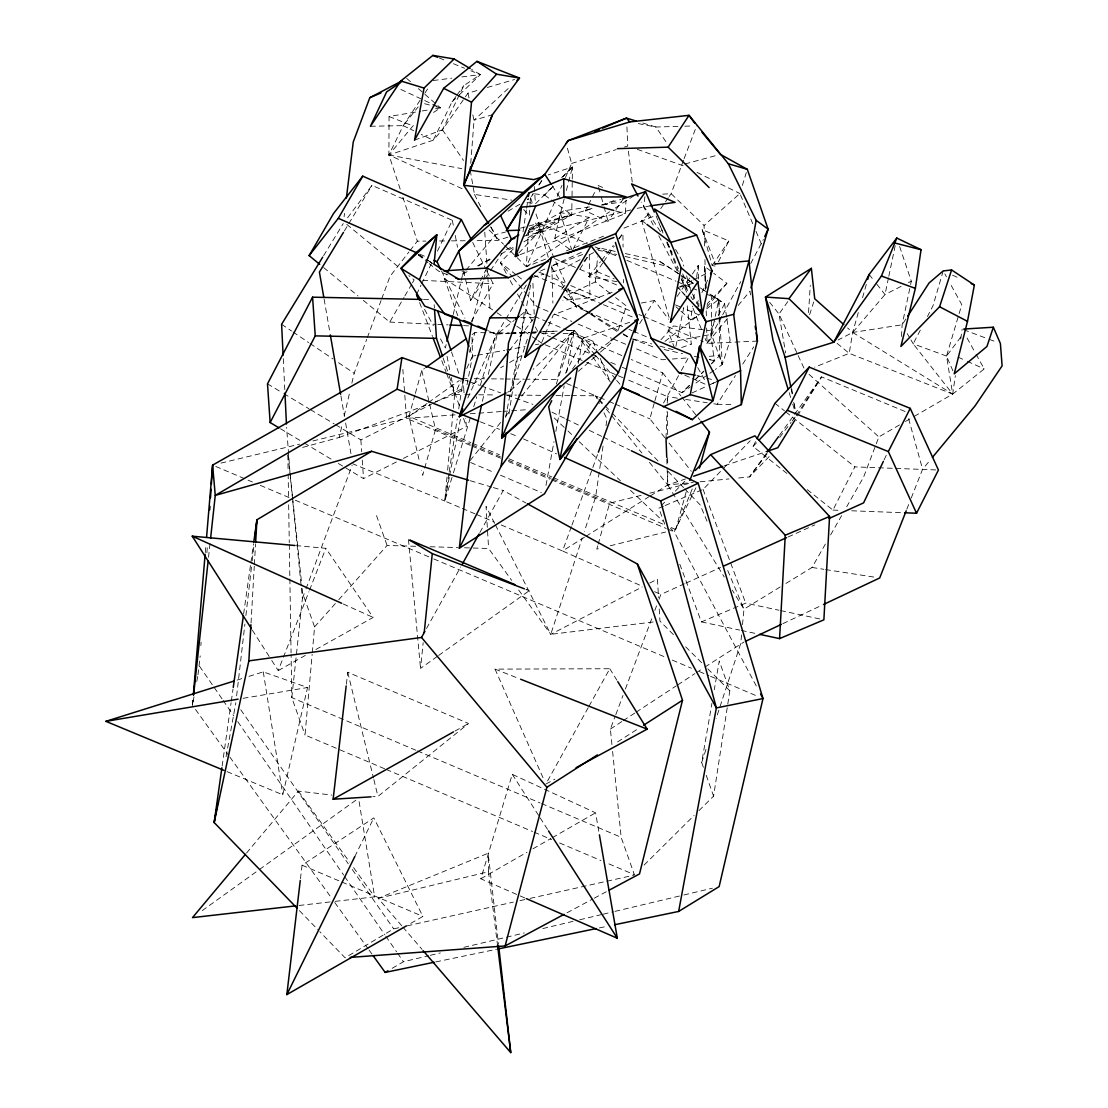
<?xml version="1.0" encoding="UTF-8"?>
<svg xmlns="http://www.w3.org/2000/svg" width="1108" height="1108" viewBox="0 0 1108 1108"><rect width="100%" height="100%" fill="white"/><g stroke="black" fill="none" stroke-linecap="round" stroke-linejoin="round"><path stroke-width="0.75" stroke-dasharray="5 3.75" d="M726.613 317.096L724.604 303.758L708.829 293.454L711.571 295.379L711.475 334.367L722.25 364.587L715.325 369.435M400.182 189.122L388.908 154.968L389.06 116.506L420.583 111.229M523.862 241.821L571.756 214.869L571.936 202.903M572.033 196.074L572.24 180.687M572.268 178.984L572.434 167.017L548.308 174.898M666.019 438.256L666.961 411.608M667.251 403.284L667.487 396.622L626.255 379.13M520.151 254.646L625.48 213.581L625.992 200.243M251.031 623.015L254.272 566.23M254.369 564.512L255.546 543.862M901.469 336.472L902.134 324.796L910.264 286.224M545.524 259.133L526.314 266.723L528.474 230.644M529.389 215.174L530.012 204.855M530.109 203.138L530.413 197.986L533.239 193.678L530.413 197.986L527.436 199.745M808.521 312.622L810.28 285.379M197.986 674.703L200.202 655.894M200.867 645.59L201.088 642.155M206.905 552.781L207.362 545.912M470.748 163.333L474.03 120.232L472.243 112.268M193.997 696.752L192.473 705.242L193.194 696.669M205.271 552.601L205.991 544.028M384.587 768.744L305.032 735.006L312.151 654.343M312.304 652.626L314.575 626.879L302.678 593.265L301.778 584.733M446.995 476.994L444.765 501.024L460.693 507.783M447.632 470.124L453.214 410.029M453.366 408.326L454.64 394.586L450.665 374.601M610.176 293.398L595.301 281.903L597.628 256.848M741.543 634.953L740.726 643.554L716.128 718.51M742.512 624.635L743.98 609.151L726.723 568.099M437.272 656.448L420.541 668.415L423.173 642.709M301.39 588.196L302.401 598.445L291.806 697.625L305.032 735.006M192.473 705.242L193.401 696.641M208.526 557.324L210.021 543.557M346.361 684.259L347.746 672.251L468.546 723.496L377.953 796.417L372.787 796.735M236.627 695.879L244.91 624.067M245.893 615.522L252.001 562.518M252.195 560.8L254.175 543.709M300.462 878.796L302.055 865.182L373.839 817.87L422.868 916.413L407.924 925.014M344.103 216.752L344.519 213.345M644.925 196.712L643.623 206.767L653.208 225.076M680.894 311.154L690.713 319.852L692.611 306.224M693.553 299.423L694.494 292.609M696.613 277.277L698.262 265.352L690.575 276.668M222.14 766.085L231.073 702.791M231.323 701.087L233.012 689.107M243.635 613.846L250.643 564.249M250.893 562.532L253.552 543.709M914.308 416.345L952.686 394.088L955.373 375.612M603.029 446.164L595.592 497.16L584.387 531.452M606.007 425.763L606.99 418.962L603.943 412.785M960.705 339.034L962.146 329.145M448.906 473.712L444.765 501.024L352.718 463.781M449.169 472.008L457.189 419.073M458.74 408.824L462.355 384.919M509.015 413.893L524.458 312.165L546.756 321.625M523.004 231.891L526.369 209.924M526.632 208.235L528.184 198.097M698.968 810.627L713.594 796.112L729.826 690.824L719.258 660.991L714.286 689.758M858.312 312.567L852.675 332.442L849.199 353.341L814.671 367.177M703.386 767.304L701.683 762.498L711.932 703.289M196.767 681.489L197.681 676.392M226.074 756.722L235.838 702.721M546.009 485.415L554 441.58M555.856 431.455L564.166 385.93M566.617 372.44L574.318 330.295L565.717 330.683L574.318 330.295L594.373 354.006M505.664 417.453L529.361 291.639M529.679 289.936L530.635 284.839M449.28 477.451L444.765 501.024L452.895 474.584M449.599 475.761L460.554 418.492M466.994 384.808L472.465 356.167L472.008 337.234M578.21 363.507L583.03 338.259L631.602 321.611M675.894 346.361L683.761 307.539M569.47 249.148L554.817 238.455L560.205 212.597L589.234 217.362L572.919 249.563M706.115 293.966L718.801 299.34L711.475 334.367L667.362 342.538M888.477 277.928L885.015 294.534L852.675 332.442L838.147 339.962M888.824 276.266L895.403 244.702M910.61 284.548L911.316 281.197L899.474 246.045M482.423 401.304L485.747 386.152M488.337 374.379L497.229 333.993L514.084 320.489M227.029 771.639L282.803 794.81L307.567 687.514L263.275 671.877L248.511 676.503M302.706 447.397L339.187 437.466L341.873 425.943M344.173 416.068L349.934 391.373M351.859 383.146L354.172 373.271L366.72 339.339M446.15 344.602L445.361 347.954L438.948 336.07M453.255 314.409L462.729 274.147L462.078 270.767M564.207 198.803L558.584 220.547L525.635 238.968M566.382 190.438L572.434 167.017L561.701 177.696M472.119 321.832L483.226 281.1M483.67 279.465L486.329 269.701M414.904 395.044L408.949 416.373L419.558 461.814M415.361 393.395L421.76 370.418L424.558 368.438M429.627 404.088L435.513 429.336L422.702 475.277L421.511 470.235M469.404 352.289L474.889 332.608L509.486 332.954M621.851 355.543L570.038 333.563L557.227 379.504L526.078 379.199M597.724 545.842L596.81 549.125L601.852 547.878M598.182 544.208L609.622 503.171L643.194 494.833M664.758 437.646L649.87 418.81L654.44 402.398M654.897 400.75L662.681 372.856L631.283 359.532M686.226 491.772L675.7 529.513L672.348 530.344M862.55 297.664L866.317 284.424M943.199 270.934L932.978 305.822L927.438 316.459M976.051 354.2L984.223 368.936L952.686 394.088L946.537 356.07L961.786 304.672L950.484 284.133M524.749 897.923L480.817 878.783L512.256 774.326L595.578 812.815L599.109 833.161M453.407 472.922L470.665 416.719M473.712 406.802L476.759 396.886M480.304 385.307L496.052 334.062L488.434 330.752M742.36 185.479L746.321 172.571M809.629 314.672L813.701 301.958M507.616 392.218L510.636 390.681L527.505 338.716M653.138 622.004L550.759 634.33L582.254 537.989M706.682 308.8L718.801 299.34L719.798 355.571L722.25 364.587L730.117 340.419L726.862 318.758M701.683 762.498L706.502 747.845M556.313 384.019L574.318 330.295L591.811 355.419M618.222 330.239L626.394 305.96L615.577 297.581M571.368 526.702L562.559 550.981L642.1 586.174M571.95 525.081L598.389 452.202M367.316 337.718L381.055 300.559M381.664 298.938L390.03 276.321L408.935 251.973M302.401 598.445L305.406 590.439M306.002 588.833L352.122 465.388M611.921 744.534L610.383 729.078L615.189 716.253M615.799 714.646L623.001 695.422M625.397 689.01L652.418 616.893M654.814 610.48L656.615 605.674M659.025 599.262L660.825 594.456L684.398 583.805M899.544 424.918L878.879 436.898L863.575 477.174L846.678 506.771M683.511 160.175L671.129 193.692L669.232 196.421M684.107 158.624L696.655 125.869M271.751 660.465L278.219 670.589L308.91 591.741M309.534 590.135L325.821 548.308L296.722 545.662M906.815 509.223L908.712 504.431M911.233 498.032L922.59 469.252L930.249 459.986M692.209 488.96L675.7 529.513L670.936 527.491M541.881 342.109L553.224 314.991L613.943 291.556M504.708 245.394L526.314 266.723L554.443 202.584M557.199 196.324L561.991 185.368M565.426 177.557L571.603 163.472L567.033 146.782M467.798 397.994L496.924 333.799L504.943 320.489M750.684 263.552L763.412 239.508M696.863 303.675L698.303 300.531M701.904 292.664L707.666 280.089M435.402 401.733L454.64 394.586L461.053 380.75M466.759 368.465L472.465 356.167L470.124 349.712M884.087 459.848L887.023 453.698M416.511 294.479L420.985 285.199M421.733 283.662L432.175 262.014M437.397 251.197L452.313 220.27L371.983 185.368L346.347 219.453M420.126 100.246L403.215 125.633L388.908 154.968L433.2 140.231L442.424 129.816L463.795 85.648L480.318 74.61L471.593 69.402M455.97 96.438L452.05 101.839L433.2 140.231L421.206 134.4M354.768 856.636L373.839 817.87M695.921 487.769L674.218 531.854L757.346 687.957M623.79 198.152L608.084 221.406L585.481 210.783L587.697 206.31M588.445 204.828L595.855 189.939M718.455 261.765L728.829 240.935L702.181 229.633L712.195 265.56L716.239 266.239M463.476 270.837L470.609 300.406L486.01 269.604M565.468 373.299L583.03 338.259L595.259 350.045M786.915 473.435L753.066 446.482L756.196 440.305M807.22 489.598L832.939 510.082L854.85 466.87L894.087 468.352M674.606 348.175L668.041 330.96L671.199 324.824M920.319 330.129L913.186 343.812L952.686 394.088L849.199 353.341L835.944 342.4M457.812 315.78L444.336 278.62L446.732 274.05M711.959 363.119L714.341 360.751L710.311 330.683L715.075 321.708M718.247 315.725L724.604 303.758L711.571 295.379M721.862 316.265L707.043 343.383L700.699 340.682M722.693 314.755L740.809 281.626M663.526 403.007L680.52 372.053M681.337 370.584L688.622 357.316M588.196 707.693L545.829 784.09L554.9 779.173M589.027 706.184L609.788 668.733L495.041 669.135L543.737 779.367M426.525 628.471L460.693 566.991M479.875 532.505L503.212 490.525L525.815 502.907M785.96 583.431L812.012 567.462L825.543 543.779M830.612 534.901L841.609 515.649M363.299 300.31L389.725 322.096L404.032 297.387M404.877 295.933L411.608 284.313M412.453 282.859L414.129 279.95L408.852 275.587M471.232 321.514L493.129 283.731L486.315 269.978M505.83 319.007L526.328 284.991M344.366 230.935L347.926 225.062M348.812 223.581L371.983 185.368M323.605 255.671L343.258 223.553M797.483 415.929L821.61 376.9L905.236 411.553M713.815 403.783L717.125 404.295L735.435 375.57M742.762 364.075L753.759 346.846M639.579 323.674L642.377 319.326M643.305 317.871L654.509 300.49L668.526 319.243M905.845 319.035L902.134 324.796L852.675 332.442L847.606 327.954M579.941 269.009L589.248 254.632L589.968 297.844L562.836 300.337M541.687 180.756L537.934 186.504L542.685 179.344M796.264 415.597L821.61 376.9L794.547 414.406M424.807 93.197L428.574 87.56M470.609 300.406L483.905 280.476M484.861 279.05L489.611 271.931M490.553 270.504L501.952 253.427M712.195 265.56L728.829 240.935M616.934 281.681L588.708 276.584L596.935 271.585L602.697 263.095M603.666 261.682L614.248 246.114M619.053 239.051L622.904 233.386L623.084 247.042M677.113 296.473L689.605 278.08M414.517 140.176L442.424 129.816L467.964 93.155L477.631 90.33M660.7 208.65L664.495 203.207M665.451 201.85L668.29 197.778M787.83 301.584L779.007 314.035L785.614 352.967M766.473 453.31L749.437 476.925L737.526 478.088M779.506 435.25L793.536 415.805M456.939 95.094L463.795 85.648M572.504 369.033L592.918 341.209L548.349 322.303M952.935 370.889L946.537 356.07L962.866 334.311M509.32 350.668L533.308 318.993M767.124 453.754L749.437 476.925L769.534 456.233M779.616 437.411L791.057 422.411M792.095 421.054L795.225 416.968M409.988 250.63L417.342 241.156L425.887 241.087M588.708 276.584L600.453 261.737M601.533 260.394L613.278 245.533M618.624 238.788L622.904 233.386M561.77 289.202L564.942 285.213M583.958 261.28L589.248 254.632M370.446 126.257L403.215 125.633L418.173 106.88M470.166 460.54L501.301 421.594M505.594 416.234L510.968 409.517M521.702 396.082L574.318 330.295L533.114 369.366M727.444 318.55L707.043 343.383L705.131 338.577M738.177 305.489L749.991 291.113L750.725 296.113M462.022 188.665L388.908 154.968L412.952 125.938L415.708 124.138M462.729 274.147L467.216 271.626L462.729 274.147L464.917 271.502M466.011 270.186L495.65 234.605L505.58 232.029M246.53 853.049L298.357 791.098L331.804 795.073M726.876 283.274L706.17 307.941L707.693 303.301L726.876 283.274L713.663 273.247M615.231 251.391L600.079 248.095L598.251 250.173L616.768 254.494M314.575 626.879L337.594 601.035M338.743 599.733L387.08 545.455L416.331 546.327M660.936 339.768L673.539 325.946L705.297 330.032M513.35 248.829L500.387 262.513L506.896 274.507M526.3 235.131L538.086 222.694L587.226 243.538M753.066 446.482L757.789 441.483M518.904 252.846L541.244 229.591L535.912 213.692M661.144 505.774L667.03 499.68M675.271 491.163L685.88 480.207M665.119 505.525L703.081 489.417L721.931 469.944M723.109 468.726L750.213 440.735M534.485 193.831L544.596 195.05L554.277 185.299M562.753 176.768L572.434 167.017M526.965 202.487L535.427 203.803L553.335 186.006M644.136 865.029L694.093 815.46M689.259 385.57L682.085 392.661L620.258 366.429M695.228 379.656L703.594 371.388M689.384 385.473L682.085 392.661L690.395 386.844M695.464 379.49L703.982 371.125M711.281 363.95L719.798 355.571L707.943 356.43M452.05 101.839L458.2 95.925M459.432 94.734L480.318 74.61L470.845 70.773M510.636 390.681L523.128 378.839M508.156 88.598L474.03 120.232L492.451 114.72M704.591 245.976L704.079 225.464L739.895 193.54L753.329 225.062M669.08 317.373L641.671 220.45L650.715 212.417M578.39 371.291L599.151 353.23M600.439 352.109L612.128 341.957M520.566 315.281L524.458 312.165M598.708 350.211L609.566 341.707M664.952 341.375L699.951 314.049M202.265 910.596L258.081 870.486M259.48 869.475L355.779 800.267M438.657 655.451L529.264 590.689L526.092 589.331M472.091 334.588L474.889 332.608M427.12 403.437L408.949 416.373L470.872 442.632M428.519 402.439L459.28 380.543M695.935 382.98L708.4 374.269M709.785 373.299L713.94 370.391M526.314 266.723L609.552 211.808M615.286 208.027L633.942 195.714M433.602 112.407L440.485 107.892L437.882 105.634M610.383 729.078L621.851 721.557M623.278 720.615L634.745 713.095M636.172 712.153L676.282 685.852M677.708 684.91L694.896 673.622M696.323 672.694L703.497 667.986M704.923 667.058L743.856 642.086M617.585 741.917L637.779 728.953M584.47 537.228L562.559 550.981L500.484 524.652M585.938 536.314L648.748 496.883M650.216 495.969L667.736 484.972L685.547 478.947M554.817 238.455L589.234 217.362M780.17 586.977L743.98 609.151L732.319 590.162M690.713 319.852L698.94 314.852L683.276 308.204M398.741 927.742L393.686 928.864L345.059 957.783L319.838 931.731M508.101 211.185L519.998 204.135M529.098 228.857L532.048 227.126L594.567 207.612M392.204 968.309L403.423 961.73L428.616 955.733M446.649 373.59L454.64 394.586L465.028 388.52M472.451 384.185L487.298 375.529M500.65 367.731L503.614 366M509.555 362.538L522.921 354.74M905.444 421.483L912.826 417.204M480.817 878.783L527.02 852.232M532.976 848.797L550.87 838.521M552.352 837.662L595.578 812.815M477.7 265.768L491.176 258.233M506.162 249.854L513.655 245.671M278.219 670.589L305.351 655.396M315.891 649.496L373.161 617.447L325.821 548.308M455 731.058L468.546 723.496M528.613 230.339L563.778 210.839L592.531 206.448M567.033 912.77L592.697 899.017M594.207 898.2L606.284 891.732M478.005 266.058L490.235 259.591M500.927 253.94L513.156 247.472M580.176 259.66L562.088 269.147L550.634 272.319M589.207 254.909L593.736 252.541M518.669 590.024L550.759 634.33L642.183 586.977M649.8 583.03L657.432 579.082L658.54 597.6M335.682 424.779L360.876 439.904L431.455 404.185M432.993 403.409L463.684 387.883L462.576 384.614M338.328 463.476L363.535 478.601L397.287 461.51M403.423 458.407L466.329 426.58L465.748 418.159M901.095 286.39L885.015 294.534L875.486 282.512M908.394 282.678L911.316 281.197M679.62 286.861L691.96 280.684M693.497 279.909L708.912 272.194M589.29 313.453L563.737 296.875L595.301 281.903M782.885 623.652L821.928 605.231M692.029 392.938L707.68 385.75M709.245 385.03L715.519 382.163M540.385 271.072L545.081 268.925M552.92 265.366L584.221 251.087M685.963 583.099L720.546 567.476M788.134 536.965L814.851 524.887M551.382 200.008L571.756 214.869L558.584 220.547L529.707 229.993M663.526 506.19L658.789 508.198L664.786 524.222M679.8 564.249L701.406 621.893L745.698 603.126L778.966 610.231M401.789 925.817L378.202 898.366L488.185 853.243L498.489 944.321M712.167 383.548L716.613 381.775M566.327 250.893L606.353 235.076M623.956 228.109L655.964 215.437L657.875 220.243M339.187 437.466L427.383 404.711M582.628 254.535L550.911 266.266L563.709 286.681M596.907 249.258L600.079 248.095M585.481 210.783L593.32 207.985M601.173 205.174L616.879 199.578M681.642 347.51L691.309 344.159L686.877 302.415M724.397 465.789L766.487 451.552M477.132 240.658L497.631 240.478L508.863 236.807M237.043 680.118L241.959 678.567M571.603 163.472L616.214 149.594M624.469 147.018L627.779 145.993L626.809 124.678M602.794 205.049L620.895 199.398M487.298 87.49L514.694 79.471M679.73 287.152L694.605 282.859M532.643 277.291L544.097 274.133M684.938 163.984L717.167 155.231M520.469 228.165L571.756 214.869M649.911 493.157L688.525 483.559M610.245 545.787L665.631 532.02M630.784 209.938L523.142 236.323M637.197 208.346L650.258 205.839M220.977 463.116L299.562 444.156M312.927 440.929L406.567 418.339L456.468 414.752M378.202 898.366L488.489 871.747L488.185 853.243M430.292 955.331L440.375 952.935M463.878 947.34L524.333 932.95M542.809 928.559L573.03 921.357M579.747 919.765L601.575 914.571M603.264 914.169L613.333 911.773M615.009 911.372L682.182 895.389M683.871 894.987L712.416 888.187M407.162 925.859L513.226 902.147M519.971 900.652L528.378 898.768M530.067 898.394L634.455 875.057M527.796 232.5L541.244 229.591L533.557 220.838M435.79 961.91L496.495 949.293M599.386 927.922L606.131 926.51M641.283 303.066L654.509 300.49M472.465 356.167L475.872 355.557M477.562 355.239L504.791 350.294M506.481 349.976L525.192 346.569M535.399 344.713L538.807 344.103M243.164 698.317L307.567 687.514M422.231 110.952L428.865 109.844M435.499 108.736L440.485 107.892L398.368 88.308M602.683 204.897L621.297 202.044M433.27 80.51L451.745 78.183M461.842 76.923L480.318 74.61M299.035 905.471L333.411 901.552M335.128 901.358L374.642 896.857L358.84 799.962M649.426 462.341L667.736 484.972L693.276 482.451M700.076 481.786L729.009 478.933M665.589 359.504L662.21 359.754L633.665 347.649M672.362 359.006L689.301 357.787M470.221 413.755L477.105 413.27M478.836 413.146L501.204 411.539M502.921 411.414L527.006 409.683M662.681 194.149L671.129 193.692L704.079 225.464M497.229 333.993L509.209 333.411M510.926 333.328L529.776 332.428M531.494 332.345L536.632 332.095M543.474 331.777L557.186 331.112M496.924 333.799L508.96 333.259M510.677 333.176L529.596 332.317M531.314 332.248L538.197 331.929M539.915 331.86L557.116 331.07M757.415 341.098L707.043 343.383L706.655 327.996M677.985 126.395L655.908 127.018L636.297 123.196M684.772 126.201L693.262 125.966M529.638 229.924L541.244 229.591M439.557 240.962L449.806 240.879M451.51 240.865L465.18 240.755M520.649 317.691L534.347 317.608M454.64 394.586L463.227 394.656M464.958 394.67L471.828 394.725M478.698 394.794L495.885 394.933M506.204 395.03L516.508 395.113M518.225 395.127L542.283 395.334M556.036 395.459L569.789 395.57M571.506 395.584L595.564 395.791L597.946 398.271M511.217 332.968L528.516 333.148M530.247 333.162L535.441 333.217M542.366 333.286L554.471 333.397M563.113 333.494L570.038 333.563M462.078 378.548L467.271 378.604M474.182 378.673L484.57 378.784M491.481 378.853L503.6 378.964M505.331 378.991L524.361 379.185M717.125 404.295L734.41 404.503M423.588 299.465L430.416 299.603M430.098 546.743L457.632 547.56M464.501 547.768L471.385 547.975M473.116 548.031L488.6 548.488L511.661 580.329M895.804 468.421L936.745 469.958M832.939 510.082L841.471 510.4M851.706 510.788L902.895 512.727M422.716 280.366L493.129 283.731M389.725 322.096L436.081 324.312M437.799 324.395L448.103 324.893M463.56 325.627L468.712 325.877M706.973 330.253L710.311 330.683M470.221 170.23L474.473 194.399L511.73 200.146M677.417 398.146L667.487 396.622L667.515 403.409M685.686 399.434L707.195 402.758M812.012 567.462L823.867 569.304M825.557 569.567L876.317 577.448M388.908 154.968L461.759 168.638M780.628 610.577L820.557 619.109M701.406 621.893L739.659 630.078M741.321 630.424L756.293 633.624M625.327 253.58L659.011 260.92L680.395 274.881L659.011 260.92M664.107 349.532L682.528 353.646M694.245 356.264L700.949 357.759M709.328 359.629L714.341 360.751L709.397 359.421M625.175 256.46L667.251 266.294M424.558 103.695L434.114 106.216M435.707 106.645L440.485 107.892M696.946 375.57L705.076 377.731M706.71 378.16L714.84 380.321M615.508 210.908L625.48 213.581M633.541 339.048L651.684 343.923M659.925 346.139L673.124 349.671M470.304 480.72L491.689 487.091M493.337 487.575L503.212 490.525M642.848 123.057L655.908 127.018L667.376 143.832M563.335 289.687L589.968 297.844M637.294 149.331L684.786 166.366M465.014 380.127L468.241 381.277M469.861 381.858L479.556 385.321M481.177 385.903L500.567 392.841M507.035 395.154L532.906 404.392M946.537 356.07L913.186 343.812L910.638 339.422M963.738 329.755L987.644 338.729M989.236 339.325L997.214 342.317M526.037 589.442L529.264 590.689M631.837 338.771L654.066 347.303M489.639 331.569L496.052 334.062M480.318 421.816L499.514 429.336M510.719 433.74L518.724 436.871M389.06 116.506L412.952 125.938M495.041 669.135L519.07 678.608M447.909 274.881L438.699 271.211L429.225 263.676M439.225 57.962L447.12 61.162M453.449 63.724L464.515 68.211M598.071 185.479L604.345 188.138M595.148 246.904L615.757 255.643M626.851 260.352L676.005 281.197M677.584 281.861L696.613 289.936M596.935 271.585L614.178 278.897M675.437 304.88L681.711 307.539M554.706 258.676L578.168 268.621M579.733 269.286L618.832 285.864M539 272.111L543.751 274.119M545.344 274.798L564.36 282.859M570.703 285.559L602.406 299.008M608.749 301.695L630.951 311.099M638.873 314.464L642.044 315.808M643.623 316.486L699.12 340.017M534.139 275.31L601.852 304.021M603.431 304.7L634.926 318.051M564.623 288.149L576.52 307.11L622.571 326.638M628.915 329.325L632.1 330.683M633.679 331.347L647.972 337.414M548.031 311.32L536.923 306.611L527.256 294.936M554.374 314.007L571.811 321.417M578.154 324.104L611.464 338.231M613.043 338.896L625.729 344.283M539.388 332.137L550.482 336.832M552.075 337.511L590.121 353.646M591.714 354.325L599.636 357.69M610.743 362.399L618.666 365.751M545.385 344.823L585.024 361.637M586.617 362.316L616.74 375.086M618.333 375.764L624.677 378.451M566.645 383.506L571.354 385.501M572.933 386.166L598.057 396.83M599.622 397.495L607.475 400.819M609.04 401.484L613.749 403.492M615.328 404.157L649.87 418.81M472.465 443.311L499.459 454.765M508.988 458.795L551.853 476.98M553.446 477.659L664.592 524.804M435.513 429.336L470.332 444.1M471.911 444.765L500.414 456.856M508.323 460.208L551.064 478.337M552.643 479.002L609.622 503.171M470.291 445.361L406.567 418.339L402.855 369.393M471.883 446.039L500.553 458.2M508.53 461.579L549.942 479.155M551.535 479.819L666.254 528.474M667.847 529.153L674.218 531.854L670.465 528.294M470.665 462.548L494.223 472.534M500.497 475.207L541.327 492.52M462.285 508.447L475.013 513.849M476.606 514.528L494.113 521.951M215.797 466.482L252.389 481.994M260.338 485.373L288.966 497.52M295.337 500.22L432.134 558.238M433.727 558.917L664.371 656.739M672.321 660.105L691.406 668.207M699.37 671.573L708.912 675.631M710.505 676.296L758.218 696.544M415.902 750.255L291.806 697.625L291.099 654.579M417.494 750.933L540.011 802.898M541.59 803.563L621.145 837.302L634.385 874.697L607.336 863.229M386.18 769.423L532.56 831.512M534.153 832.177L551.659 839.601M559.609 842.98L600.979 860.528M302.055 865.182L340.211 881.359M341.804 882.023L422.868 916.413M419.738 254.148L424.433 256.211M684.786 375.183L690.907 377.883M692.431 378.548L706.198 384.628M654.579 591.686L660.825 594.456M343.272 604.012L373.161 617.447M958.06 357.136L965.76 360.612M967.298 361.305L984.223 368.936M952.548 275.172L958.78 277.983M523.475 438.92L556.59 453.892M551.992 412.218L564.443 418.256M565.994 419.018L578.431 425.056M589.317 430.347L601.755 436.386M603.306 437.148L629.746 449.986M403.215 125.633L413.713 130.744M697.029 172.405L739.895 193.54M623.264 334.658L628.845 337.455M668.041 330.96L691.309 344.159M267.499 383.853L282.318 392.744M283.8 393.631L308.993 408.755M310.475 409.655L334.201 423.879M280.518 428.768L302.761 442.12M304.243 443.006L332.4 459.917M418.547 254.674L425.707 259.05M427.134 259.923L431.441 262.554M852.675 332.442L952.686 394.088M563.737 296.875L589.761 313.024M591.201 313.924L621.574 332.774M623.015 333.674L628.804 337.261M418.505 254.688L428.436 260.837M429.849 261.71L434.101 264.355M444.336 278.62L495.608 311.791M590.702 314.367L617.682 331.86M681.586 275.657L694.494 284.091M707.486 292.581L700.228 287.831L707.306 292.581M681.739 275.823L694.522 284.202M281.612 324.298L291.57 331.015M292.983 331.984L308.633 342.538M310.06 343.508L332.829 358.867M338.522 362.704L354.172 373.271M497.021 312.747L501.259 315.628M506.896 319.464L515.372 325.226M516.785 326.195L530.912 335.793M532.325 336.763L536.563 339.644M537.976 340.599L542.214 343.48M544.596 195.05L550.025 199.011M641.671 220.45L645.632 223.442M705.408 289.576L704.425 266.211L712.347 272.236M516.231 274.867L500.387 262.513L512.215 276.778M517.547 275.892L522.824 280.005M418.381 255.075L427.868 262.61M774.963 403.257L784.45 410.805M785.794 411.885L854.85 466.87M346.762 224.37L398.284 266.876M323.674 267.61L358.022 295.947M406.691 78.405L410.597 81.812M418.395 88.612L423.588 93.155M424.89 94.291L436.58 104.498M675.977 306.805L679.661 310.074M809.062 374.352L878.879 436.898M554.222 417.938L566.714 429.807M567.975 430.984L572.975 435.735M579.221 441.676L620.466 480.83M630.466 490.318L662.972 521.176M489.085 229.993L503.503 244.217M673.442 634.621L659.966 621.173L659.149 607.71M685.7 646.837L701.627 662.722M707.763 668.83L729.826 690.824M299.423 910.638L318.633 930.485M599.123 399.517L611.02 411.913M612.212 413.159L658.567 461.524M668.082 471.44L683.539 487.562M684.73 488.808L700.187 504.929L707.486 522.297M685.049 295.088L678.082 287.623L685.021 295.296M523.682 209.578L529.167 215.838M402.91 927.119L422.01 949.334M595.481 355.322L615.549 379.047M616.657 380.363L622.225 386.955M513.281 278.08L526.175 293.648M602.032 403.783L595.564 395.791L599.373 403.52M606.339 409.101L610.646 414.42M611.727 415.749L641.892 453.02M769.645 302.262L779.007 314.035L797.441 354.034M869.143 274.493L874.434 281.169M669.01 443.034L691.337 471.316M662.681 372.856L680.769 395.736M681.822 397.093L699.91 419.974M298.357 791.098L349.546 862.066M353.563 867.633L374.642 896.857M195.493 709.439L228.788 755.601M229.799 756.999L330.696 896.884M334.741 902.48L368.036 948.642M369.047 950.041L372.066 954.237M240.768 709.785L348.314 863.852M352.261 869.503L393.686 928.864M592.78 356.818L610.273 381.941M199.523 666.213L213.248 686.101M214.232 687.528L222.071 698.885M223.054 700.311L233.83 715.934M237.749 721.627L343.632 875.057M344.602 876.483L384.795 934.736M385.778 936.149L396.567 951.786M397.55 953.199L403.423 961.73M442.424 129.816L463.518 160.48M660.437 231.655L641.213 202.196M552.241 185.798L559.678 197.266M490.969 227.348L495.65 234.605M512.256 774.326L539.222 816.388M540.15 817.842L547.587 829.449M252.333 630.12L270.823 659.025M609.788 668.733L616.907 680.243M667.099 467.673L667.736 484.972L724.244 577.019M690.893 296.695L692.68 299.645M907.23 333.577L909.779 337.954M675.603 249.425L682.389 261.156L683.788 266.045M697.735 367.621L706.059 382.357M967.049 337.995L975.234 352.718M944.819 273.87L946.44 276.806M510.151 280.504L514.209 287.997M517.464 293.994L520.718 299.977M521.536 301.487L532.103 320.96M535.358 326.957L537.796 331.458M424.53 309.326L433.339 325.669M658.789 235.755L677.14 270.851M681.129 278.482L688.303 292.221M494.625 523.35L486.052 506.398L488.6 548.488M495.414 524.887L550.759 634.33M474.473 194.399L481.412 208.221M490.678 226.655L497.631 240.478M472.701 242.486L485.567 268.455M441.483 270.892L464.931 318.231M667.556 243.04L672.085 252.305M682.666 273.898L691.724 292.415M692.486 293.966L698.525 306.307M798.148 355.571L805.253 370.945M565.122 282.097L538.086 222.694L548.529 258.206M567.975 288.343L576.52 307.11M756.016 231.364L761.39 243.968M660.299 226.24L662.986 232.514M667.002 241.932L678.387 268.621M681.739 276.474L688.442 292.18M592.918 341.209L596.921 350.599M600.259 358.438L609.608 380.376M658.526 221.835L662.986 233.026M666.822 242.624L678.318 271.418M681.503 279.41L687.251 293.8M692.999 308.19L701.932 330.586M702.181 229.633L715.616 264.646M419.586 302.553L432.508 336.458M441.732 360.682L446.025 371.983M703.081 489.417L745.698 603.126M706.225 775.309L713.594 796.112M376.526 515.622L387.08 545.455M451.524 351.942L459.252 374.809M443.117 357.981L448.643 374.31M449.197 375.944L459.695 406.982M463.56 418.409L466.329 426.58M530.566 197.792L532.699 204.149M402.855 197.252L417.342 241.156M560.205 212.597L571.645 249.48M789.173 392.647L790.697 397.564M792.719 404.129L794.741 410.68M686.586 275.837L690.298 288.883M598.528 187.113L600.799 195.271M601.256 196.905L603.528 205.077M603.985 206.711L608.084 221.406M908.615 418.727L922.59 469.252M347.746 672.251L373.465 777.955M373.867 779.644L377.953 796.417M421.76 370.418L429.225 402.398M467.964 93.155L469.03 97.933M447.023 356.277L450.333 372.939M452.313 220.27L453.948 228.691M455.25 235.422L457.521 247.209M791.167 388.977L792.123 393.977M793.716 402.287L795.309 410.611M324.132 299.229L330.018 333.162M340.932 395.93L344.463 416.276M345.641 423.062L350.945 453.601M791.652 388.52L792.525 393.603M794.242 403.755L795.973 413.907M263.275 671.877L282.803 794.81M628.416 151.145L632.239 182.003M488.489 871.747L497.52 945.11M289.936 471.953L286.612 427.397M290.116 473.656L292.443 495.872M292.623 497.589L301.598 583.016M612.613 751.404L621.145 837.302M288.122 454.862L290.171 475.374M290.338 477.091L292.54 499.306M292.72 501.024L301.21 586.478M408.464 539.444L420.541 668.415M704.425 266.211L706.35 288.122M484.764 232.14L487.008 264.881M487.118 266.599L487.714 275.213M487.825 276.931L489.958 307.941M463.684 387.883L464.03 392.924M434.184 304.728L434.405 308.093M360.876 439.904L361.679 451.676M362.261 460.083L363.535 478.601M534.291 186.532L535.427 203.803M718.801 299.34L722.25 364.587M283.274 358.66L284.784 389.587M532.92 283.233L534.208 314.173M666.781 459.017L667.044 465.942M551.826 265.823L552.892 303.121M704.937 259.646L705.671 288.689M706.225 310.905L706.392 317.747M287.845 454.889L288.122 472.105M288.149 473.822L288.537 497.935M288.662 504.819L289.271 542.685M289.299 544.416L289.839 577.116M289.867 578.833L291.072 652.861M698.262 265.352L698.456 279.008M698.788 302.899L698.829 306.307M623.527 279.465L623.582 282.886M667.528 411.913L667.612 439.087M667.667 457.784L667.681 464.571M667.695 471.371L667.736 484.972"/><path stroke-width="1.5" d="M759.617 634.344L779.575 638.61L785.267 535.233L710.616 454.64L695.298 470.471M710.616 454.64L754.922 435.859L829.573 516.453L823.881 619.829L779.575 638.61M297.027 908.158L214.163 822.538L248.857 660.867L250.92 624.732M255.657 542.144L256.931 519.763L371.596 451.302L468.656 480.221M209.703 509.819L209.938 506.384M210.492 497.783L211.046 489.196M211.393 484.044L212.611 465.138L401.955 357.579L463.393 379.545M570.606 378.063L501.827 437.854L508.475 343.065L532.56 274.632L551.576 257.347L591.049 245.824L613.971 237.528M470.484 166.782L470.221 170.23L463.753 185.271L488.143 222.999M193.332 694.951L205.132 554.319M206.573 537.172L212.611 465.138L215.257 495.401L210.589 538.391M463.753 185.271L471.523 102.185L496.592 74.208L519.527 78.059L492.451 114.72L463.753 185.271L522.699 192.404M424.226 632.433L432.286 553.626L409.863 540.275M193.581 694.924L208.152 560.759M576.936 438.643L544.457 493.849L459.294 548.197L469.099 461.884L481.675 404.669M371.055 796.846L333.134 799.228L346.167 685.977M254.757 538.571L256.931 519.763L253.787 542.006M406.428 925.873L286.847 994.61L300.254 880.5M346.389 198.055L353.258 141.949L369.809 97.698L402.273 80.718M519.694 230.201L506.425 230.589L528.959 193.027L563.723 178.734L626.117 196.905L563.944 197.072L535.566 206.06L521.494 207.085L515.372 256.516L518.558 255.269M221.891 767.802L214.163 822.538L216.6 809.034M233.248 687.403L243.4 615.563M963.794 329.048L993.35 327.22L986.951 346.472L954.223 373.853L967.492 321.348L974.361 285.047L951.592 269.964L939.584 306.736L900.901 346.472L915.36 288.371L921.053 249.702L896.788 238.054L869.143 274.493L833.798 342.22L785.101 357.372L790.849 387.315M697.084 363.244L699.591 346.25L718.095 381.194L713.026 400.694L692.348 419.641L621.879 387.426L598.389 452.202M462.618 383.216L471.676 323.453L463.587 320.475M459.294 548.197L501.038 466.454L506.19 432.549M371.596 451.302L215.257 495.401L397.107 389.171L401.955 357.579M528.447 196.407L528.959 193.027M566.105 143.444L568.169 140.619L629.76 121.935L689.024 115.329L728.358 163.749L756.141 220.34L749.008 260.934L733.69 314.312L740.56 370.668L741.321 404.586L666.019 438.256L666.725 457.285M217.223 805.655L217.833 802.289M470.138 68.53L454.114 58.973L424.032 88.072L414.517 140.176L443.671 88.308L476.952 61.342L519.527 78.059L516.993 80.399M614.552 924.765L678.65 911.441L716.364 707.929L660.645 500.941L564.471 457.466M595.993 352.33L572.919 370.404L501.827 437.854L502.464 434.461M577.254 368.562L559.928 459.46L622.225 386.955L633.056 340.807M690.256 394.656L699.591 346.25L713.026 400.694L690.256 394.656L663.304 406.802M681.143 267.804L697.901 281.903L670.479 322.303L681.143 267.804L670.742 242.375L654.606 208.983L696.613 235.104L711.987 270.657L702.444 313.716L686.198 296.321M699.91 350.17L706.073 321.736L700.034 309.395M670.479 322.303L671.199 318.993M446.94 341.25L452.853 316.085M634.981 332.566L637.308 322.677M527.325 503.738L637.377 564.027L682.5 700.256L639.51 873.921L609.303 890.112M741.321 404.586L757.415 341.098L749.008 260.934L714.466 263.967M350.225 957.409L505.123 945.941L546.895 787.276L597.392 754.88M524.846 357.178L591.049 245.824L623.527 287.858L524.846 357.178L551.576 257.347M699.411 468.199L709.48 432.092L700.962 421.317M867.73 279.451L869.143 274.493M750.947 287.845L768.107 229.121L747.318 169.344L720.38 154.358L702.057 132.351M531.369 275.837L489.847 317.871L459.266 416.774L506.107 392.98M551.729 400.722L548.682 406.816L559.928 459.46L618.513 372.44L638.069 319.395L623.527 287.858L618.735 289.714M486.426 330.322L444.724 314.104L419.461 279.798L436.815 234.799L415.68 252.929L401.027 268.371L424.752 306.14L457.105 318.079M788.162 389.379L772.982 340.198L765.49 297.041L788.951 298.689L833.798 342.22L881.414 276.031L896.788 238.054M906.192 510.83L879.697 577.961L823.479 604.497M492.451 114.72L470.221 170.23L533.821 179.634L541.867 177.003M535.566 206.06L515.372 256.516L517.727 254.064M689.785 480.443L709.48 432.092M501.827 437.854L540.538 345.308M462.825 408.949L459.266 416.774L508.281 352.039M764.755 236.544L768.107 229.121L756.141 220.34M710.547 273.801L711.987 270.657M883.367 461.385L863.575 502.894L829.006 518.502M286.847 994.61L354.768 856.636M756.972 438.754L774.963 403.257L809.2 367.108L910.236 408.367L938.448 470.027L916.538 513.239L904.599 512.782M758.966 440.236L787.289 410.306L809.2 367.108M916.538 513.239L888.325 451.579L910.236 408.367M421.885 299.437L312.581 297.179L267.499 383.853L270.144 422.536L279.036 427.882M270.144 422.536L315.24 335.876L312.581 297.179M448.325 270.989L458.712 251.128L484.293 225.256L544.804 174.33L568.169 140.619L626.505 118.113L636.311 121.077M248.857 660.867L421.525 637.46L424.849 631.463M462.368 563.986L479.03 534.001M319.713 264.341L309.146 255.616L333.55 213.47L362.745 176.158L461.357 219.578L471.191 239.425M309.146 255.616L338.328 218.304L362.745 176.158M440.735 269.355L436.954 261.723L461.357 219.578M529.887 279.077L532.56 274.632M343.466 232.403L319.409 272.083L323.827 297.54M322.705 257.139L281.612 324.298L283.108 355.225M794.796 420.264L777.816 447.715L766.487 451.552M506.425 230.589L521.494 207.085M907.701 316.14L929.058 282.983L943.199 270.934L951.592 269.964M617.461 148.652L668.124 147.156L689.024 115.329L694.744 123.237M508.6 243.455L511.453 239.189L518.807 234.882M454.114 58.973L432.896 55.4L400.777 80.981L370.446 126.257L386.65 91.867L400.971 82.255M567.656 253.372L615.66 233.663L645.576 191.698L654.274 212.099M767.484 451.912L778.509 436.635M501.038 466.454L560.246 385.736M788.951 298.689L811.361 268.358L814.726 298.772L843.811 324.575M932.451 457.341L975.178 405.722L1002.103 365.875L1000.399 343.508L993.35 327.22M245.422 854.365L192.487 917.618L295.601 905.873M443.851 270.864L486.772 268.067L511.453 239.189L514.791 238.372M463.075 269.202L458.712 251.128L500.608 215.451L544.804 174.33L551.313 184.371M515.386 319.45L519.278 316.32M610.923 340.641L638.069 319.395L634.842 320.503M425.957 367.441L466.51 338.577M643.54 725.255L682.5 700.256M811.361 268.358L765.49 297.041L785.101 357.372M678.65 911.441L719.134 886.594L762.996 698.566L698.165 483.213L631.297 450.734M484.293 225.256L488.753 222.611M373.077 955.636L385.182 972.422L387.994 970.774M333.134 799.228L453.504 731.903M576.077 767.678L647.155 729.133L617.793 681.683M505.123 945.941L564.014 914.377M660.645 500.941L698.165 483.213M745.421 641.352L781.32 624.4M717.084 381.443L740.56 370.668M723.69 566.063L786.555 537.671M369.809 97.698L380.93 92.947M785.267 535.233L829.573 516.453M594.719 131.436L599.483 129.442M602.669 128.113L626.505 118.113L629.76 121.935M455.596 277.942L458.67 279.161L508.434 277.679L548.446 261.253M693.636 476.205L722.776 466.343M223.844 770.323L105.897 721.336L233.76 681.143M622.53 198.886L645.576 191.698M696.613 235.104L670.742 242.375L646.961 224.439M733.69 314.312L706.073 321.736L697.14 306.999M385.182 972.422L434.101 962.256M498.185 948.947L596.007 928.615M105.897 721.336L238.082 699.162M650.258 205.839L675.104 202.362L631.56 183.9L638 196.088M489.847 317.871L517.228 317.705M315.24 335.876L436.483 338.369L442.563 356.347M449.82 324.976L461.842 325.544M251.405 628.679L192.252 536.189L295.005 545.51M615.66 233.663L651.116 338.189L678.678 372.482L695.325 375.141M894.225 242.86L921.053 249.702M613.846 210.465L563.944 197.072L563.723 178.734M728.358 163.749L747.318 169.344M400.777 80.981L424.032 88.072M881.414 276.031L915.36 288.371M432.286 553.626L524.416 588.833M397.107 389.171L478.725 421.179M520.663 679.246L647.155 729.133M432.896 55.4L437.646 57.325M787.289 410.306L888.325 451.579M651.116 338.189L690.242 354.366L696.073 364.684M621.879 387.426L639.15 394.642M410.057 540.122L514.957 584.609M477.77 326.112L486.911 330.087M526.314 898.602L617.322 938.241L599.4 834.85M338.328 218.304L416.608 252.762M433.824 260.352L436.954 261.723M678.678 372.482L681.739 373.825M486.772 268.067L508.434 277.679M192.252 536.189L341.707 603.306M971.245 283.634L974.361 285.047M443.671 88.308L471.523 102.185M676.046 411.303L692.348 419.641M939.584 306.736L967.492 321.348M458.67 279.161L434.101 264.355L436.815 234.799L401.027 268.371L419.461 279.798M476.952 61.342L496.592 74.208M596.492 351.222L618.513 372.44M668.124 147.156L709.12 187.543M423.131 950.65L510.733 1052.6L498.683 946.038M421.525 637.46L546.895 787.276M548.515 830.903L617.322 938.241M637.377 564.027L716.364 707.929L762.996 698.566L760.573 694.01M419.724 300.42L416.511 294.479L418.353 299.326M500.608 215.451L511.453 239.189M433.117 338.079L440.499 357.455M458.989 319.007L468.947 346.472M437.702 311.113L450.97 350.308M615.411 242.444L637.114 316.112M330.322 334.851L340.627 394.226M755.185 326.098L755.684 329.436M756.182 332.76L757.415 341.098M697.901 281.903L702.444 313.716M497.52 945.11L510.733 1052.6M434.53 309.769L436.483 338.369M284.95 393.035L286.446 423.962"/></g></svg>
